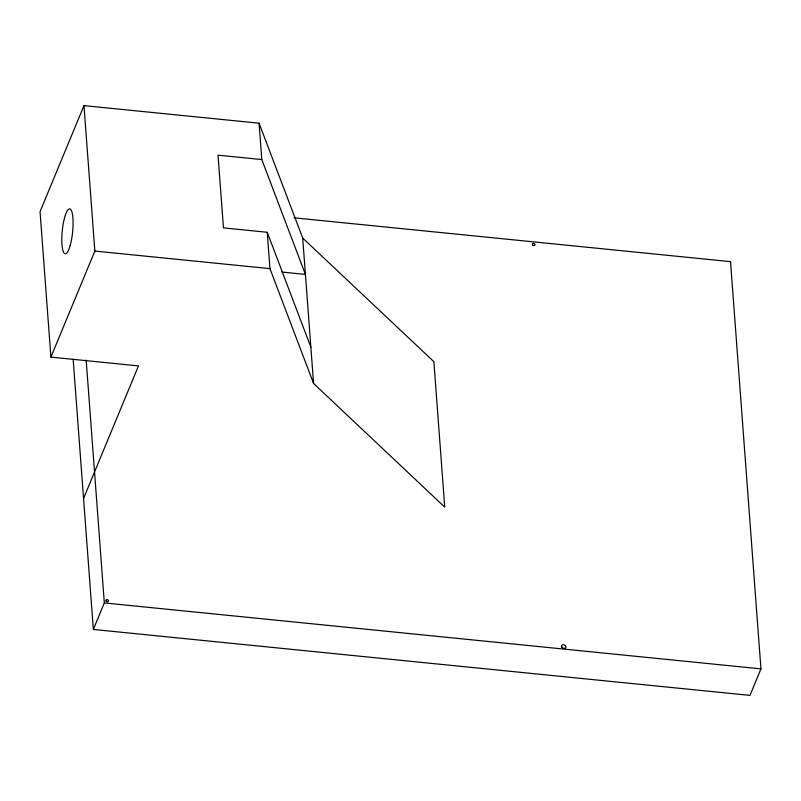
<?xml version="1.0" encoding="UTF-8"?>
<svg xmlns="http://www.w3.org/2000/svg" width="801" height="801" viewBox="0 0 801 801"><rect width="100%" height="100%" fill="white"/><g stroke="black" fill="none" stroke-linecap="round" stroke-linejoin="round"><path stroke-width="1.2" d="M302.698 238.057L433.872 361.692L444.735 507.123L313.571 383.489L302.698 238.057L259.083 123.204L83.975 105.622L40.05 211.684L50.914 357.116L138.463 365.907L83.554 498.472M50.914 357.116L94.848 251.063L83.975 105.622M294.017 217.812L730.522 261.647L760.95 668.865L749.966 695.378L93.347 629.446L104.32 602.933L86.178 360.09M281.992 272.06L305.421 274.413L261.797 159.569L218.022 155.174L223.459 227.884L267.234 232.28L310.848 347.123M94.848 251.063L269.947 268.645L313.571 383.489M104.32 602.933L760.95 668.865M259.083 123.204L261.797 159.569M267.234 232.28L269.947 268.645M73.151 359.259L93.347 629.446M70.178 245.496A22.608 5.217 -84.3 0 0 70.368 209.141A22.608 5.217 -84.3 0 0 61.797 239.469A22.608 5.217 -84.3 0 0 70.178 245.496M106.102 601.12A1.352 1.051 22.5 0 0 108.375 601.351A1.352 1.051 22.5 0 0 107.114 599.599A1.352 1.051 22.5 0 0 106.102 601.12M561.942 647.258A2.263 1.742 22.5 0 0 565.736 647.639A2.263 1.742 22.5 0 0 563.634 644.715A2.263 1.742 22.5 0 0 561.942 647.258M532.595 244.916A1.352 1.051 22.5 0 0 534.868 245.146A1.352 1.051 22.5 0 0 533.616 243.394A1.352 1.051 22.5 0 0 532.595 244.916"/></g></svg>
